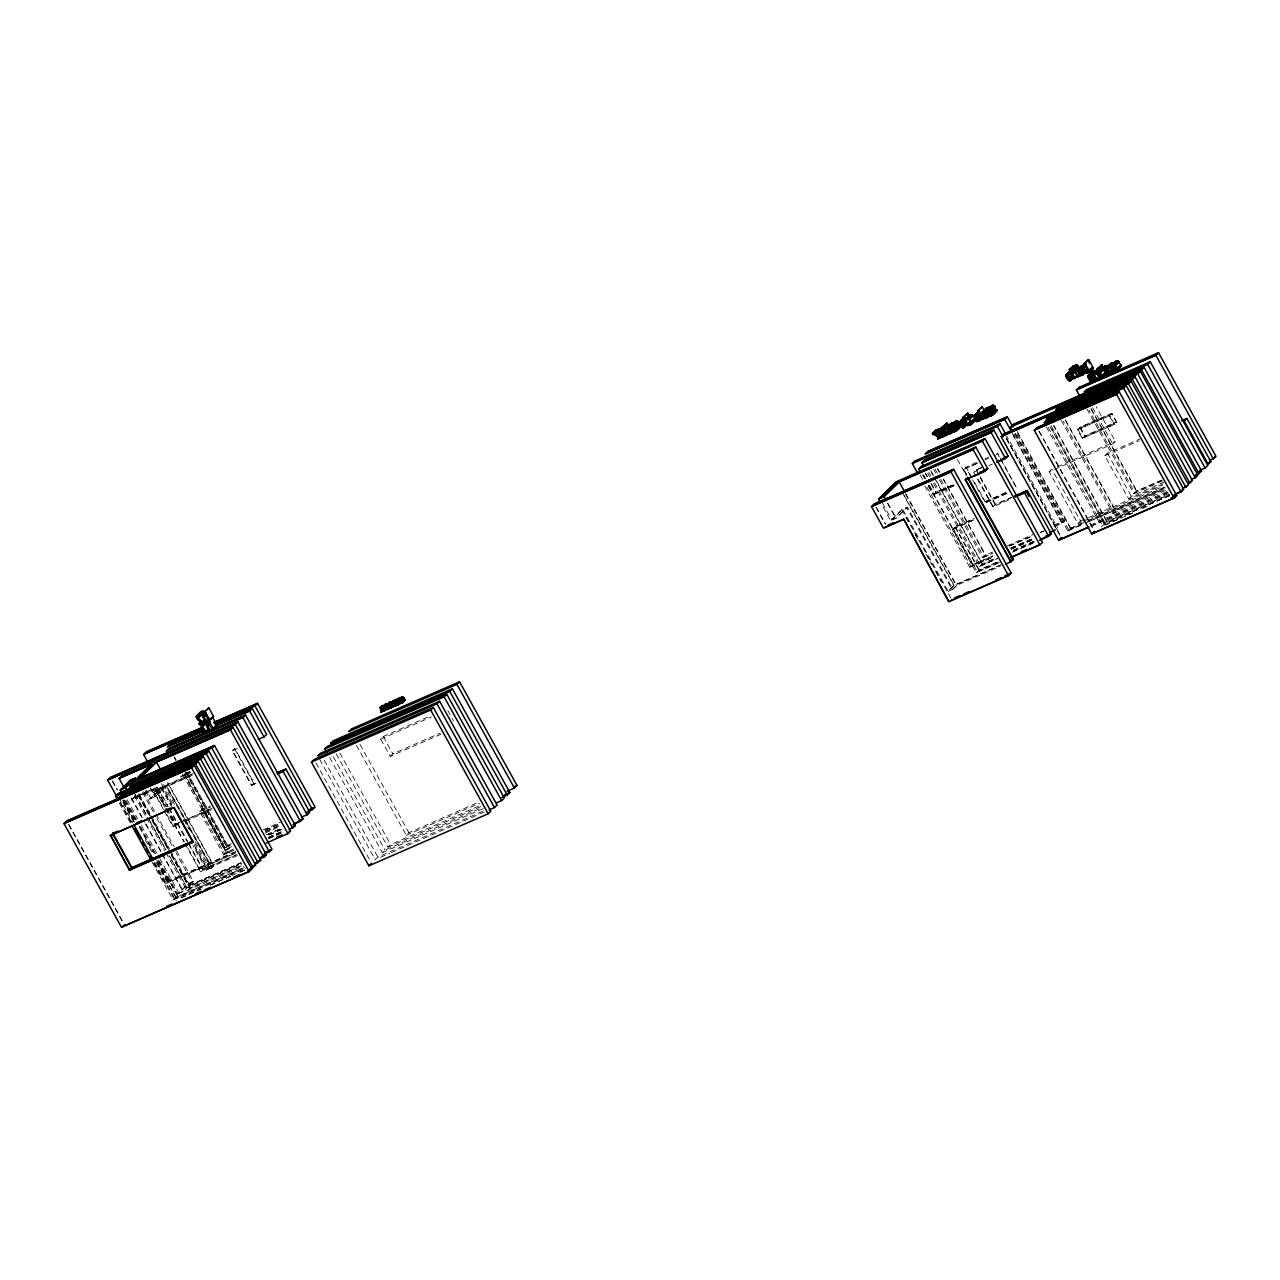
<?xml version="1.0" encoding="UTF-8"?>
<svg xmlns="http://www.w3.org/2000/svg" width="1280" height="1280" viewBox="0 0 1280 1280"><rect width="100%" height="100%" fill="white"/><g stroke="black" fill="none" stroke-linecap="round" stroke-linejoin="round"><path stroke-width="0.75" stroke-dasharray="5 3.75" d="M157.584 787.088L133.728 797.504L131.088 800.08L154.944 789.664L157.584 787.088L168.224 806.304M163.424 809.456L153.84 792.16L156.848 789.232L191.376 774.144M145.152 790.752L149.76 799.072L161.024 788.032L166.592 785.6L212.096 867.712L206.544 870.144L192.976 845.68M149.76 799.072L155.328 796.64L166.592 785.6M183.184 774.512L180.56 777.088L191.152 772.448M232.224 750.864L234.864 748.288L254.016 782.864L251.392 785.44L232.224 750.864L237.536 748.544M164.384 811.184L173.008 826.736L176.016 823.792L170.256 813.424M232.8 850.88L223.68 854.88L199.712 811.664L202.352 809.088L210.064 805.92M200.896 810.944L202.768 809.104L226.72 852.32L224.848 854.16L200.896 810.944L210.016 806.96M153.648 863.104L165.152 883.84L167.776 881.264L235.232 851.824M235.776 851.792L168.208 881.28L166.32 883.12L235.728 852.832M159.52 860.992L177.728 893.84L187.856 883.904L193.424 881.472L175.216 848.624M159.728 858.544L178.896 893.12L188.272 883.92L192.256 882.192L175.968 852.8M184.976 843.824L200.464 871.776L203.088 869.2L235.888 854.88M184.288 774.416L224.96 847.792L227.584 845.216L187.888 773.584M151.936 861.904L173.024 899.936L175.648 897.36L244.432 867.344M154.08 862.928L174.192 899.232L176.08 897.392L245.04 867.28M178.896 893.12L182.864 891.376L186.624 887.712L241.488 863.76M171.248 854.752L188.496 885.872L192.256 882.192M177.728 893.84L183.28 891.408L187.04 887.728L241.904 863.776M170.512 850.576L189.664 885.152L193.424 881.472M182.704 774.624L224.864 850.688L231.152 846.512M231.488 846.576L226.032 849.968L183.872 773.92M206.544 870.144L208.416 868.304L195.008 844.096M195.216 841.664L209.584 867.584L207.328 869.792L193.776 845.344M165.92 852.752L186.992 890.784L189.632 888.208L240.784 865.888M223.68 854.88L226.304 852.304L233.616 849.104M241.36 865.84L190.048 888.24L188.16 890.08L169.008 855.504M237.424 855.632L213.568 865.856L211.312 868.064L165.792 785.952M212.096 867.712L213.984 865.872L167.984 782.896M441.104 734.176L390.224 756.4L380.64 739.104L383.264 736.528L430.512 715.904M390.224 756.4L392.848 753.824L440.096 733.184M482.672 811.296L377.856 857.056L375.232 859.632L318.688 757.632M329.68 757.552L382.368 852.624L385.008 850.048L480.784 808.24M336.224 753.808L387.968 847.152L390.608 844.576L479.152 805.92M356.448 745.376L406.288 835.264L408.912 832.688L478.56 802.272M1000.736 564.928L953.76 585.44L947.376 591.696L952.944 589.264L907.424 507.152L901.856 509.584L890.592 520.624L881.376 504M882.544 503.28L891.76 519.904L902.656 509.232L948.16 591.344L954.176 585.472L1000.528 565.232M891.76 519.904L895.728 518.16L906.624 507.504L952.144 589.616L956.272 585.568L1000.16 566.4M891.984 520.016L896.16 518.192L907.424 507.152M905.984 516.944L909.472 524.304M928.336 486.224L933.136 494.864L935.76 492.288L955.2 483.808M929.504 485.504L934.304 494.16L936.176 492.32L954.416 484.352M966.256 474.752L963.392 469.552L966.016 466.976L970.8 475.632M981.632 467.504L976.336 469.824L973.712 472.4L992.864 506.976L1011.488 498.64M995.568 455.312L997.824 453.104L1016.608 488.048L1000.32 458.656M998.064 563.136L976.256 572.656L952.288 529.44L954.928 526.864L974.368 518.384M999.312 562.384L977.424 571.936L953.472 528.72L955.344 526.896L973.584 518.928M976.608 462.352L965.632 467.344L984.8 501.92L1008.144 491.536M992.864 506.976L995.504 504.4L1011.392 497.456M1077.52 429.76L1080.16 427.2L1111.968 413.312L1116.752 421.952L1114.128 424.528L1082.32 438.416L1077.52 429.76L1109.328 415.888L1111.968 413.312M1082.32 438.416L1084.944 435.84L1116.752 421.952M1049.152 471.744L1051.776 469.168L1080.528 521.04L1077.904 523.6L1049.152 471.744L1052.784 470.16M924.768 486.064L969.808 567.312L972.432 564.736L994.16 555.264M926.896 487.088L970.976 566.608L972.864 564.768L992.816 556.048M939.536 479.968L982.656 557.76L985.28 555.184L992.512 552.032M940.704 479.264L983.824 557.04L985.696 555.2L943.536 479.152M952.944 589.264L956.688 585.584L905.904 493.968M933.456 483.52L979.456 566.496L982.08 563.92L994.832 558.368M934.624 482.816L980.624 565.792L995.28 558.368M976.256 572.656L978.88 570.08L998.864 561.36M977.424 571.936L979.296 570.112L997.536 562.144M1054.608 469.36L1112.768 443.984L1115.392 441.408L1096.224 406.832M1163.056 483.952L1128.72 498.944L1104.768 455.728L1107.392 453.152L1139.92 438.96M1054.496 526.192L1063.616 521.184L1014.752 433.024M1054.88 530.176L1057.52 527.6L1006.736 435.984M1054.928 526.208L1062.16 523.056L1064.784 520.48L1016.88 434.048M1014.128 434.096L1067.776 530.912L1070.416 528.336L1081.344 523.552M1015.296 433.392L1068.944 530.192L1070.832 528.352L1085.424 521.968M1061.2 420.288L1112.944 513.648L1115.568 511.072L1164.944 489.504M1168.416 493.568L1106.24 520.704L1103.6 523.28L1169.44 494.544M1086.912 408.976L1133.856 493.68L1136.48 491.12L1161.792 480.064M1051.12 425.76L1104.768 522.56L1106.656 520.72L1053.952 425.648M1128.72 498.944L1131.344 496.368L1163.872 482.176M1162.272 480.064L1136.912 491.136L1135.024 492.976L1089.04 410M1169.264 495.632L1104.208 524.032L1101.584 526.608L1044.096 422.896M184.944 773.744L190.256 771.424M185.424 773.728L190.896 771.344M181.728 776.368L190.848 772.384M192.816 773.728L156.096 789.968L165.68 807.248M192.384 775.136L154.208 791.792L162.832 807.36M153.84 792.16L192 775.504M985.072 458.864L988.976 456.96M977.888 463.024L963.76 469.184L966.64 474.384M984.96 459.936L988.496 458.384M963.392 469.552L977.52 463.392M255.424 783.472L251.776 785.072L232.608 750.496M251.392 785.44L256.688 783.12M981.424 467.808L975.952 470.192L978.832 475.376M974.08 472.032L977.728 470.432M988.672 465.664L992.32 464.064M199.712 811.664L210.32 807.024M211.984 808.304L175.632 824.16L167.008 808.608M178.896 822.944L175.264 824.528L166.64 808.976M180.704 822.16L211.6 808.672M934.304 494.16L954.368 485.392M173.008 826.736L178.832 824M185.728 821.184L211.552 809.712M933.136 494.864L954.336 485.616M380.64 739.104L431.52 716.896M1057.232 466.8L1115.392 441.408M984.8 501.92L1007.776 491.904M986.464 502.224L1007.664 492.96M986.08 502.592L1007.28 493.328M1104.768 455.728L1139.104 440.736M1011.536 497.6L995.12 504.768L979.792 477.104M231.232 843.616L227.216 845.584L186.544 772.208M263.328 829.824L280.432 822.144M953.472 528.72L973.536 519.968M952.288 529.44L975.264 519.408M230.752 845.056L225.328 847.424L184.656 774.048M265.056 830.08L279.504 823.776M224.96 847.792L232.24 844.608M265.04 830.288L279.616 823.92M265.888 831.344L280.528 824.96M265.568 831.696L279.92 825.44M224.864 850.688L232.176 847.504M265.088 833.12L279.84 826.48M266.496 834.752L281.104 828.368M226.72 852.32L234.048 849.12M267.04 834.72L281.696 828.32M224.848 854.16L234 850.16M268.832 834.96L281.664 829.36M269.344 834.928L282.128 829.344M268.048 837.488L282.64 831.12M268.656 837.44L283.264 831.056M268.608 838.48L283.216 832.096M165.152 883.84L234.432 853.6M269.072 838.48L274.544 836.096M276.368 835.296L283.648 832.112M237.024 854.592L202.72 869.568L188.192 843.36M200.464 871.776L209.584 867.584M189.664 885.152L240.88 862.8M188.496 885.872L241.536 862.72M186.992 890.784L243.632 866.064M174.192 899.232L244.976 868.32M173.024 899.936L245.424 868.336M180.8 897.856L200.88 889.088M210.016 885.104L230.112 876.32M231.952 875.52L244.736 869.936M181.216 897.872L201.376 889.072M210.544 885.072L230.704 876.272M239.856 872.272L245.36 869.872M1007.44 545.712L1032.816 534.64M1053.952 525.216L1064.784 520.48M983.824 557.04L992.88 553.088M1009.184 545.968L1032.752 535.68M1040 532.528L1043.616 530.944M982.656 557.76L991.68 553.824M1009.76 545.92L1031.44 536.464M1040.48 532.512L1044.096 530.944M1133.856 493.68L1162.208 481.104M1010.448 548.144L1033.984 537.872M1010.976 548.128L1032.752 538.608M970.976 566.608L992.752 557.088M1010.912 549.168L1034.496 538.864M969.808 567.312L993.344 557.04M1011.44 549.136L1033.168 539.664M1013.024 550.416L1034.88 540.88M1080.528 521.04L1162.32 485.328M1013.552 550.384L1035.472 540.816M980.624 565.792L997.056 558.608M1013.504 551.44L1035.424 541.856M979.456 566.496L997.664 558.56M1012.224 552.192L1035.888 541.872M1077.904 523.6L1081.536 522.016M1083.36 521.232L1163.312 486.32M1088.624 520.368L1165.168 486.96M1087.264 521.184L1163.92 487.712M1068.944 530.192L1083.552 523.808M1085.376 523.024L1165.696 487.952M1067.776 530.912L1082.352 524.544M1089.648 521.36L1164.352 488.752M1112.944 513.648L1166.128 490.224M1090.384 525.04L1168.736 490.832M1090.816 526.08L1167.472 492.608M1091.408 526.016L1167.936 492.608M1104.768 522.56L1169.344 494.384M1169.872 495.584L1104.64 524.064L1050.976 427.248M1104.56 525.104L1120.88 517.984M1128.128 514.816L1133.568 512.448M1142.624 508.496L1148.064 506.128M1105.2 525.04L1132.304 513.2M406.288 835.264L479.6 803.248M387.968 847.152L481.936 806.128M382.368 852.624L483.568 808.448M380.656 857.264L389.68 853.312M391.488 852.528L485.456 811.504M1109.328 415.888L1114.128 424.528M1092.64 407.68L1112.768 443.984M1090.912 408.16L1136.912 491.136M1091.456 409.872L1136.48 491.12M1107.392 453.152L1131.344 496.368M1080.16 427.2L1084.944 435.84M1065.216 419.472L1116 511.088L1114.112 512.928L1063.328 421.312M1065.744 421.184L1115.568 511.072M1053.536 425.632L1106.24 520.704M1049.952 426.48L1104.208 524.032M1048.144 427.36L1102.752 525.904M1039.248 431.168L1093.872 529.696M1038.832 431.152L1093.44 529.68M1017.168 431.552L1070.832 528.352M1017.712 433.248L1070.416 528.336M1012.336 433.152L1062.16 523.056M1012.88 434.864L1061.744 523.024M1006.08 437.52L1060.704 536.048M1006.512 438.432L1056.352 528.32M1006.624 439.232L1060.272 536.032M997.44 453.472L999.36 456.928M976.336 469.824L979.2 475.008M980.16 476.736L995.504 504.4M977.92 478.944L993.248 506.608M974.64 482.544L985.184 501.552M957.36 459.376L966.576 476M937.792 468.768L939.712 472.24M937.376 468.752L939.28 472.208M943.12 479.12L985.28 555.184M934.944 468.88L939.744 477.536M933.776 469.6L935.696 473.056M930.752 470.608L935.552 479.248M936.512 480.976L982.496 563.952M931.296 472.304L933.216 475.76M934.176 477.488L982.08 563.92M928.88 472.432L930.8 475.904M927.712 473.152L929.632 476.608M925.632 473.296L927.552 476.752M931.392 483.664L936.176 492.32M955.344 526.896L979.296 570.112M925.216 473.28L927.136 476.736M930.976 483.648L935.76 492.288M954.928 526.864L978.88 570.08M923.76 475.136L925.68 478.592M923.024 474.864L924.944 478.336M928.784 485.248L972.864 564.768M922.608 474.848L924.528 478.304M928.352 485.216L972.432 564.736M920.192 474.976L923.072 480.176M905.488 493.952L956.272 585.568M904.352 495.568L954.176 585.472M902.016 492.096L953.76 585.44M901.856 509.584L951.488 599.056M915.28 534.784L919.152 541.776M925.936 554L931.744 564.48M935.616 571.472L941.44 581.952M887.856 503.232L896.16 518.192M887.44 503.2L895.728 518.16M876.384 507.36L885.6 523.984M875.968 507.344L885.184 523.968M447.84 710.496L453.584 720.864M383.264 736.528L392.848 753.824M360.048 744.528L408.912 832.688M339.808 752.96L390.608 844.576M333.264 756.704L385.008 850.048M324.192 760.256L377.856 857.056M315.952 762.992L370.576 861.52M234.48 748.656L253.648 783.232M185.744 772.08L227.904 848.144M185.328 772.064L227.488 848.112M174.288 756.624L176.208 760.08M174.016 757.248L175.936 760.704M202.352 809.088L226.304 852.304M167.568 782.88L213.568 865.856M183.712 819.504L189.456 829.872M163.584 784.608L175.088 805.36M161.456 783.6L172.96 804.352M171.872 804.784L162.192 787.312L150.928 798.352L146.32 790.032M194.144 844.976L207.712 869.424L211.68 867.696L166.176 785.584L154.896 796.608L150.304 788.304M161.824 787.68L171.504 805.152M161.024 788.032L171.68 807.248M169.2 808.048L187.6 841.248M188.56 842.992L203.088 869.2M167.856 806.672L157.2 787.456L134.144 797.52L132.272 799.36L155.328 789.296L165.008 806.768M168.816 808.416L187.216 841.616M156.848 789.232L166.432 806.512M156.464 789.6L166.048 806.88M165.984 808.512L184.384 841.712M188.256 848.704L200.832 871.408M154.944 789.664L164.64 807.136M165.6 808.88L184 842.08M166.672 814.272L173.376 826.368M150.72 788.32L155.328 796.64M143.6 791.584L155.104 812.32M156.048 814.048L174.256 846.896M142.432 792.304L155.84 816.496M156.8 818.224L172.128 845.888M138.88 793.536L150.384 814.272M151.344 816L169.552 848.848M139.408 795.76L151.872 818.24M152.832 819.968L168.16 847.616M171.984 854.544L188.272 883.92M138.304 794.896L149.536 814.752M150.496 816.48L169.92 851.936M170.88 853.664L190.048 888.24M138.672 795.968L151.136 818.448M152.08 820.176L170.288 853.024M137.888 794.864L148.416 813.888M152.256 820.8L167.584 848.448M171.424 855.376L189.632 888.208M135.296 794.384L147.76 816.848M148.72 818.576L165.968 849.696M169.792 856.608L187.04 887.728M134.88 794.352L149.248 820.288M150.208 822.016L168.048 853.776M134.288 795.712L145.792 816.464M146.752 818.192L164.96 851.024M131.536 798.048L142.08 817.072M145.92 823.984L161.248 851.648M162.208 853.376L183.28 891.408M131.12 798.032L144.544 822.24M145.504 823.968L182.864 891.376M127.152 799.776L137.696 818.784M141.52 825.696L158.768 856.816M125.984 800.48L136.512 819.504M140.352 826.416L155.68 854.08M124.768 800.144L138.176 824.336M139.136 826.064L154.464 853.728M158.304 860.64L179.392 898.672M124.352 800.128L135.84 820.864M139.68 827.776L153.088 851.984M157.888 860.624L178.96 898.656M112.624 781.024L117.424 789.664M123.168 800.048L134.672 820.784M145.2 839.792L152.864 853.632M156.704 860.544L168.208 881.28M112.208 781.008L116.992 789.648M122.752 800.016L134.24 820.768M157.248 862.256L167.776 881.264M123.376 802.304L134.864 823.056M156.912 862.816L176.08 897.392M122.896 801.984L134.448 823.04M156.432 862.48L176.544 898.784M118.848 797.504L132.784 822.624M154.832 862.384L176.336 901.232M120.528 802.416L132.032 823.168M120.112 802.592L131.616 823.344M119.36 803.136L130.864 823.888M68.96 824.496L122.624 921.312M68.544 824.48L122.208 921.28M1111.584 413.68L1079.776 427.568L1084.576 436.208L1116.384 422.32L1111.584 413.68M1109.712 415.52L1077.904 429.392L1082.688 438.048L1114.496 424.16L1109.712 415.52"/><path stroke-width="1.5" d="M396.176 701.856L397.312 700.672L399.968 702.368L397.824 704.16L396.176 701.856L399.552 698.352L402.288 701.344L400.608 703.376L402.592 702.784L402.736 700.848L401.168 698.992L399.008 699.36L399.008 700.48L401.248 699.872L401.12 702.544M385.872 706.112L386.432 704.368M946.672 428.576C951.2 425.856 944.784 438.208 952.4 432.128C952.512 430.176 946.608 434.72 949.344 430.672C952.688 428.272 946.976 424.896 945.456 428.336C947.248 432.24 951.008 419.568 953.872 424.4M996.144 410.176C995.92 415.12 986.16 416.048 991.36 411.824C992.384 408.912 987.776 407.856 986.592 410.384C987.504 411.04 999.024 401.504 993.488 409.68C993.264 413.696 997.152 407.696 997.28 410.496L993.728 412M942.688 435.52L941.872 433.984L939.184 434.352L940.128 436.064L942.688 435.52L940.016 438L937.28 432.288L944.48 426.512M943.104 434.48C936.544 440.096 948.128 435.712 942.144 432.992C935.792 433.952 940.24 431.904 940.72 430.192M977.376 420.88C980.4 422.528 981.984 417.872 978.912 416.944C972.56 417.888 977.008 415.84 977.504 414.144L974.048 416.224L976.784 421.952L980.368 417.776M982.992 413.216L985.92 411.776L985.328 410.72L982.512 411.728L982.032 413.76L984.624 418.528L987.84 417.296L988.448 415.616L987.296 413.792L982.992 413.216L989.088 407.04L989.664 408.096M1091.728 375.44L1090.288 374.528L1087.696 376.48L1090.432 382.192L1091.376 381.776C1093.664 382.704 1096.16 376.176 1090.608 377.248C1086.064 377.328 1096.496 370.704 1098.912 368.848M209.36 728.864L205.488 731.904L202.432 726.4L207.568 722.128L205.392 722.096L202.736 717.04L203.28 715.184L205.856 715.088L203.408 711.12L200.72 711.728L199.824 713.712M209.52 722L206.384 725.84L209.12 731.36L213.824 727.264M1077.488 375.84L1074.032 378.72L1071.296 373.2L1078 365.92C1074.88 363.424 1072.336 368 1069.216 369.632L1071.424 370.8L1076.896 364.8M1116.096 368.544L1116.192 366.752L1109.888 372.608L1107.776 370.784L1107.68 367.936L1109.488 367.84L1110.88 369.44L1111.376 371.728L1109.888 372.608M204.192 722.624L197.504 718L197.584 716.368L200.304 715.968L199.648 714.8C192.528 714.768 198.272 722.592 202.72 722.096L198.992 723.712L199.52 724.656L202.624 723.296M395.584 701.776C396.016 698.512 400.464 700.992 399.808 703.488C396.464 708.064 392.752 698.096 399.552 698.352M1065.632 376.16C1074.016 365.792 1072.928 391.168 1065.632 376.16C1066.992 373.728 1079.056 364.32 1069.36 373.952M1106.16 368.512L1108.256 372.992L1111.648 373.072L1112.432 370.432L1110.4 367.248L1108.096 366.672L1106.16 368.512L1111.84 362.992L1114.16 363.568M1109.872 365.44L1111.84 362.992M403.856 698.736C401.488 703.44 405.504 702.24 404.384 698.512C401.248 695.92 399.328 698.336 403.632 698.368M950.672 426.816C951.952 421.28 960.08 428.096 955.952 431.152C945.504 434.016 965.296 425.424 951.568 429.264C949.184 415.728 970 422.272 955.952 431.152M959.6 422.048C972.512 412.4 955.504 420.512 960.288 425.456L964.224 423.728L963.584 426.768L961.264 426.848L966.016 423.328L962.256 426.992M963.2 419.888L963.616 418M386.368 706.704C381.408 711.296 383.072 704.144 386.672 703.68L388.944 707.792C387.12 712.784 384.736 705.248 384.8 710.624L382.768 710.096L381.088 712.24L380.08 707.584L382.576 705.472L384.88 707.776M210.08 730.944L207.888 725.296L210.08 725.232L212.624 729.84L217.328 725.744L212.576 717.152L207.872 721.248L209.584 724.352L206.736 724.72M1106.56 371.232L1102.752 374.928C1109.472 379.904 1105.792 364.112 1100.352 370.608C1102.416 375.44 1105.728 362.032 1108.992 366.496M1117.328 369.088C1115.696 373.136 1111.408 370.896 1116.176 369.248C1116.432 364.112 1111.472 367.104 1110.8 366.048L1114.592 364.848L1117.328 369.088L1121.072 365.408L1118.352 361.168L1114.56 362.368M1119.536 367.616L1121.072 365.408M384.496 708.544L384.144 710.912L386.048 708.944M1082.544 367.712C1082.112 375.264 1091.408 373.712 1093.44 368.192L1088.688 359.616L1083.984 363.696C1089.664 367.168 1076.336 369.248 1085.984 364.256M970.992 424.624L975.072 420.608L975.024 417.808L971.28 421.488C973.984 426.016 963.744 426.576 971.456 421.68M941.184 429.552L941.36 427.824L943.632 426.672M974.064 416.672L978.432 411.472L974.16 415.824M989.088 407.04L985.968 408.352L986.048 410.624M1080.528 368.384C1079.12 370.64 1076.496 371.648 1082.496 371.44C1086.08 373.92 1080.944 375.712 1080.768 375.76L1079.824 376.176L1077.2 370.064L1084.288 364.704L1081.472 365.712L1080.992 367.728M1087.696 376.928L1092.08 371.712L1094.896 370.704L1095.472 371.76L1094.352 371.872M1098.48 369.664L1096.352 372.8L1094.16 372.688L1093.152 374.288L1095.888 379.808L1099.344 376.944M397.488 699.552L399.168 698.304M396.96 700.64C386.4 707.52 394.176 699.264 395.488 704.32C393.28 707.904 394.224 703.696 397.328 703.36M959.664 425.728L955.248 430.352M1101.056 371.744C1103.456 366.304 1108.864 376.736 1102.816 374.912M987.248 411.472C992.688 405.904 985.616 420.768 993.52 414.176L992.88 413.008L991.968 414.304M991.232 407.344L990.96 406.032L993.68 405.344M993.92 407.68L993.952 406.736M1105.2 367.328L1104.816 368.064L1104.112 366.928L1107.328 365.536M392.208 703.44C393.168 697.664 399.152 708.496 393.456 705.696M1093.44 368.192L1090.096 369.584M950.416 424.896L949.888 425.744L949.216 424.656L952.112 423.2M965.504 419.52L969.264 415.84L967.776 413.168L964.032 416.848L965.504 419.52L970.944 414.656L974.656 417.072M969.264 415.84L970.432 414.816M1088.112 371.184C1081.856 375.888 1083.376 360 1088.112 371.184L1091.872 367.504M969.744 416.704L970.8 415.824L965.984 420.384C968.64 429.712 973.744 419.584 967.056 419.504M117.248 797.408L107.664 780.128L110.288 777.552L237.904 721.84L295.408 825.552L289.12 829.728M64 823.6L66.624 821.024L194.24 765.312L251.744 869.04L249.104 871.6L121.488 927.312L64 823.6L191.616 767.888L194.24 765.312M124.64 788.448L119.12 778.464L121.744 775.888L233.056 727.296L290.56 831.024L287.92 833.6L266.288 843.04M148.224 762.8L143.616 754.48L146.24 751.904L202.816 727.216M122.16 775.92L120.288 777.76L152.096 763.872L138.944 776.736L142.928 775.008L156.064 762.128L230.016 729.856L231.888 728.016M122.144 793.568L120.224 790.112L130.368 780.176L135.936 777.76L132.176 781.424L214.48 745.504L271.968 849.232L269.344 851.792L263.856 854.192M121.392 789.392L130.784 780.208L134.768 778.464L131.008 782.144L213.296 746.224L211.424 748.064M196.128 716.48L201.2 711.472M197.984 714.96L201.728 711.28M117.456 799.68L115.536 796.224L118.16 793.648L203.232 756.512L260.736 860.224L254.48 864.384M197.296 716.8L201.056 713.12M198.624 715.904L203.408 711.12M125.376 787.664L129.136 783.984L211.84 748.08L214.48 745.504M197.264 717.344L201.024 713.664L203.136 715.984M120.224 790.112L125.792 787.68L129.552 784L131.472 787.456M199.264 715.856L204.064 712.288L200.24 715.984M170.416 744.416L168.544 746.256L204.4 730.592M197.504 718L201.264 714.32M199.808 715.904L203.552 712.224M197.952 718.608L201.696 714.928M205.088 711.552L208.848 707.888L213.6 716.464L209.84 720.144L205.088 711.552L204.128 711.968L208.848 707.888M121.888 794.96L120.016 796.8L195.152 764L197.024 762.16M132.56 784.512L130.672 786.352L205.808 753.552L207.696 751.712M167.344 750.432L169.232 748.608L244.368 715.792L242.496 717.632M202.8 715.776L205.792 712.736M202.688 716.144L205.184 713.696M202.656 716.576L205.168 714.128M233.056 727.296L230.432 729.872L156.496 762.16L143.344 775.024L137.776 777.456L150.928 764.592L119.12 778.464M209.824 729.696L203.632 733.76L203.168 732.912L204.512 732.336L200.4 724.928L204.16 721.248L206.432 721.6L204 717.36L206.496 714.912M198.992 723.712L201.504 721.264M203.552 721.472L206.048 719.008M200.4 724.928L204.944 720.912M201.2 724.576L205.392 721.408M201.632 725.088L205.616 721.552M201.872 725.232L205.872 721.632M202.112 725.312L208.848 719.232M202.688 725.28L207.152 721.376M202.432 726.4L207.568 722.128M212.576 717.152L207.872 721.248M206.416 725.424L209.888 721.792M207.568 725.712L210.08 723.264M207.552 725.984L210.048 723.52M207.728 726.624L210.24 724.176M203.632 733.76L207.984 729.456M209.12 731.36L211.632 728.912M212.624 729.84L217.328 725.744M110.56 835.28L129.712 869.856L193.328 842.08L129.344 870.224L110.56 835.28L174.16 807.504L192.368 840.352M107.664 780.128L235.28 724.416L237.904 721.84M251.12 709.184L249.248 711.024L216.96 725.12M198.208 761.44L121.472 794.928L118.848 797.504L195.568 764.016L198.208 761.44L255.696 865.152L249.408 869.328M115.536 796.224L200.608 759.088L203.232 756.512M208.864 750.992L132.128 784.496L129.504 787.072L206.24 753.568L208.864 750.992L266.352 854.72L263.728 857.296L259.648 858.864M203.52 733.424L168.816 748.576L166.176 751.152L242.912 717.664L245.536 715.088L303.024 818.8L300.4 821.376L293.088 824.56M214.912 726.208L249.664 711.04L252.288 708.464L266.656 734.4L264.032 736.976L258.144 739.344M214.784 723.408L254.928 705.888L257.552 703.312L315.056 807.024L312.416 809.6L306.96 811.984M110.176 835.648L174.16 807.504M129.344 870.224L131.968 867.648L191.952 841.456M124.544 924.768L122.656 926.608L248.688 871.584L250.56 869.744M277.904 773.856L283.2 771.552L285.824 768.976L309.776 812.192L307.152 814.768L301.36 817.088M311.408 762.096L314.032 759.536L433.312 707.456L490.8 811.184L488.176 813.76L368.896 865.824L311.408 762.096L430.672 710.032L433.312 707.456M326.8 752.368L324.88 748.912L327.504 746.336L446.784 694.272L504.272 797.984L501.648 800.56L496.224 802.928M380.08 707.584L382.576 705.472M380.72 708L382.368 709.68L381.2 710.192L380.72 708L382.592 706.16M382.976 706.592L385.168 704.384M382.864 707.088L384.768 704.992M382.912 707.36L386.672 703.68M383.04 707.68L389.584 702.416L385.344 705.28L387.472 704.96L388.096 706.08L386.64 707.328L388.368 706.576L389.216 708.096L387.632 709.392L391.872 706.528L387.632 709.392M383.6 707.488C385.824 704.448 382.8 711.6 385.392 705.472M381.2 710.192L383.088 708.352M385.616 705.776L389.36 703.12M383.856 707.84L385.728 706M384 707.952L386.048 706.208M388.48 703.92C391.024 696.928 395.312 711.712 391.888 705.04L390.144 705.792C393.52 711.568 385.2 702.592 390.864 701.856M384.368 708.096L386.24 706.256M381.088 712.24L383.488 710.176L381.616 712.016M386.368 706.848L388.24 705.008M388.976 703.696L389.872 705.312L391.616 704.544L390.72 702.944L393.104 700.88L394.88 705.216M386.64 707.328L388.512 705.488M391.84 702.784L395.856 699.984M383.744 711.088L386.672 708.784L384.8 710.624M392.816 701.936L395.072 699.968M389.872 705.312L391.744 703.472M392.48 702.896L395.472 699.936M387.36 708.912L389.504 707.552M394.352 701.952L398.048 698.656M394.736 702.176L398.4 698.464M396.176 701.568L398.928 698.848L401.056 700.848M396.24 702.192L401.488 697.12M390.752 708.032L393.136 705.968L391.264 707.808M396.368 702.544L401.888 696.992M399.28 699.936L402.272 696.96M393.728 705.76L395.616 703.92M396.56 702.944L398.928 698.848M398.752 700.848L402.656 697.008M394.08 705.824L395.952 703.984M400.672 699.376L402.56 697.536M393.504 706.832L396.368 704M396.784 703.312L400.96 699.392M401.168 698.992L403.04 697.152M394.112 706.368L400.736 700.096M401.536 699.216L403.408 697.376M394.448 706.352L397.984 703.28L395.184 706.192M397.28 703.872L399.168 702.032M399.376 701.712L401.248 699.872M397.824 704.16L400.928 700.496M401.888 699.504L403.76 697.664M395.52 706L401.488 700.368M402.208 699.888L404.08 698.048M397.76 704.688L401.648 700.832M398.144 704.736L402.176 700.864M402.496 700.352L404.384 698.512M398.512 704.704L402.416 700.96M399.504 704.144L404.624 699.008M400.608 703.376L404.768 699.488M400.912 703.392L404.128 700.384M401.248 703.392L404.816 699.92M401.984 703.216L404.784 700.304M292.352 828.112L294.224 826.272M252.64 867.712L254.528 865.872M257.68 862.784L259.568 860.944L255.936 862.528M263.312 857.264L265.184 855.44L259.68 857.84M287.504 833.568L289.392 831.728M301.856 819.52L294.48 823.76M306.736 814.736L308.608 812.912M439.632 701.264L320.368 753.328L317.728 755.904L437.008 703.84L439.632 701.264L497.12 804.992L494.496 807.568L489.072 809.936M324.88 748.912L444.144 696.848L446.784 694.272M452.384 688.784L333.104 740.848L330.48 743.424L449.744 691.36L452.384 688.784L509.872 792.512L507.248 795.088L501.824 797.44M459.552 681.76L351.424 728.96L348.784 731.536L456.928 684.336L459.552 681.76L517.04 785.472L514.416 788.048L507.088 791.248M368.896 865.824L371.536 863.248M932.272 433.76L936.176 429.984L938.576 430.08L934.816 433.744C928.24 433.68 939.264 434.8 937.728 438.992L938.672 438.576L935.264 432.416L934.816 433.744M932.432 433.664L936.4 429.888M933.04 433.456L936.8 429.776M933.504 433.44L939.024 428.736L932.88 434.848M937.6 431.504L941.664 427.52M937.392 431.872L941.136 428.192M946.912 423.088L943.152 426.768L944.608 429.408C949.584 436.464 944.752 438.208 943.664 429.824L941.904 430.592L941.424 429.728L943.184 428.96L942.192 427.184L946.912 423.088L949.008 425.44L940.88 432.912M937.28 432.288L941.04 428.608M938.384 432.688L943.936 427.28M938.448 432.992L942.208 429.312L938.72 433.52M938.608 433.328L942.368 429.648M944.144 428.544L948.544 424.576M939.184 434.352L941.68 431.904M945.456 428.336L949.216 424.656M941.504 432.88L951.2 423.28M947.904 426.88L951.648 423.2M942.144 432.992L945.904 429.312M946.08 429.44L948.864 426.528M942.688 433.264L945.184 430.8M948.8 426.976L952.544 423.296M940.128 436.064L942.624 433.616M949.2 427.152L952.96 423.472M917.104 472.24L912.32 463.6L914.944 461.024L1000.016 423.888L1005.776 434.256M950.88 425.856L955.744 421.232M913.488 462.88L915.36 461.04M937.728 438.992L940.224 436.544M943.152 433.68L945.648 431.216M949.552 427.392L956.32 421.04M943.536 434.24L946.048 431.792M953.168 424.672L956.928 420.992M950.736 427.376L955.936 422.24M943.728 434.656L946.24 432.208M947.232 431.296L949.744 428.848M953.776 424.752L957.52 421.072M880.448 502.336L878.608 499.008L896.256 481.728L975.776 447.008L987.744 468.624L985.12 471.2L965.248 479.872L1010.752 561.984L1013.392 559.408L967.872 477.296M943.84 435.088L946.336 432.64M950.368 428.672L954.112 424.992M943.872 435.504L946.848 432.432M954.368 424.96L958.128 421.296M903.344 519.52L883.472 528.208L871.488 506.592L874.128 504.016L953.632 469.312L1011.12 573.024L1008.496 575.6L948.864 601.632L903.728 519.152L948.864 601.632M896.688 481.744L879.776 498.288L883.76 496.56L898.784 481.856L972.72 449.568L974.608 447.728M942.208 437.168L946.32 433.424M942.912 436.944L947.248 432.832M948.448 431.6L954.56 425.6M954.96 425.312L958.72 421.632M968.432 424.816L967.84 425.856L963.072 417.264L967.776 413.168M948.432 431.888C951.44 429.472 962 423.312 949.76 432.768M944.816 435.84L947.312 433.392M947.776 432.88L954.08 426.8M945.424 435.728L949.456 431.728M955.504 425.776L959.248 422.096M945.968 435.552L952.64 428.96M946.32 435.36L953.056 429.104M959.44 422.496L965.056 417.232M878.608 499.008L884.176 496.576L899.2 481.872L973.152 449.584L975.776 447.008M955.984 426.352L963.136 419.328M959.456 423.568L964.656 418.432M950.288 432.608L956.72 427.072L952.96 430.752M961.232 421.936L963.776 422.944L960.784 424.256L960.416 422.88L964.992 418.256M949.76 433.744L953.52 430.08M950.256 433.664L952.752 431.216M950.8 433.472L953.312 431.024M953.536 430.8L957.296 427.136M959.856 421.664L963.104 421.152L965.6 418.704M951.328 433.2L953.84 430.736M956.784 427.792L960.544 424.112M954.192 430.768L956.704 428.32M960.784 424.256L963.28 421.792M963.104 421.152L966.192 419.056M923.872 466.24L921.968 462.784L924.592 460.208L993.76 430.016L1008.144 455.936L1005.504 458.512L996.672 462.368M954.848 430.576L960.752 424.8M966.688 418.496L970.944 414.656M960.288 425.456L962.8 422.992M967.184 418.336L971.488 414.64M954.176 431.776L960.816 425.456M954.752 431.696L960.752 426.064M967.424 419.392L972.048 414.736M955.344 431.488L960.528 426.608M967.728 418.32L968.832 418.624L972.592 414.944M968.832 418.624L973.152 415.296M985.76 416.672L982.304 419.536L977.552 410.944L982.256 406.848L985.12 412M920.672 472.4L918.752 468.944L921.392 466.368L984.992 438.592L1042.496 542.32L1039.856 544.896L1010.784 557.584M961.696 426.944L965.44 423.264M977.552 410.944L982.256 406.848M919.936 468.224L921.808 466.384M969.392 418.96L973.696 415.744M962.912 426.96L965.424 424.512M974.048 416.224L977.808 412.56M963.584 426.768L966.784 423.824M961.216 426.88L962.896 427.968L966.656 424.304M975.168 416.384L977.76 413.728M962.896 427.968L967.232 424.208M975.152 416.64L980 411.696M963.472 427.888L970.464 421.488M975.216 416.928L977.728 414.48M968.464 424.064L970.96 421.616M975.376 417.28L979.136 413.6M975.488 417.472L979.248 413.792M971.52 422.192L975.28 418.512M969.008 424.976L971.52 422.528M982.208 412.032L986.272 408.048M971.648 422.816L975.392 419.136M975.952 418.304C979.04 415.728 980.976 421.504 976.896 420.016L975.952 418.304L980.144 414.416M981.888 412.816L985.744 408.72M969.52 425.056L974.752 420.944M970.032 425.04L975.408 419.712M978.272 416.832L980.784 414.384M981.888 413.264L985.648 409.584M970.576 424.864L975.296 420.192M983.088 412.752L987.712 408.432M978.912 416.944L981.424 414.496M983.056 413.52L986.816 409.84M986.592 410.384L990.336 406.704M976.896 420.016L979.408 417.568M983.216 413.856L987.088 410.384M983.328 414.048L992.32 405.328M989.024 408.928L992.784 405.248M987.488 411.024L993.232 405.248M977.84 420.992L983.008 416.16M985.472 413.44L989.872 409.744L986.112 413.408M978.352 421.104L980.864 418.656M990.336 409.2L994.08 405.52M978.976 421.104L981.472 418.656M986.752 413.52L990.496 409.84M990.688 409.44L994.448 405.76M980.464 420.16L983.104 417.36M990.992 409.744L994.752 406.064M987.296 413.792L989.792 411.328M984.736 416.592C988.816 418.08 986.88 412.304 983.776 414.88L984.736 416.592L987.232 414.144M991.248 410.128L995.008 406.448M987.76 414.208L990.256 411.744M991.488 410.72L995.248 407.04M991.536 411.296L995.28 407.616M984.624 418.528L988.384 414.848M989.568 413.648L995.104 408.16M989.568 413.936L993.328 410.256M986.192 417.68L988.704 415.232M988.896 414.928L993.456 410.608M986.8 417.696L989.312 415.232M990.016 414.672L993.776 410.992M987.504 417.472L994.176 411.152M990.896 414.816L994.64 411.136M991.408 414.656L996.64 409.344M990.896 415.792L994.64 412.112M991.376 415.712L995.136 412.032M991.936 415.52L995.68 411.84M992.464 415.232L997.28 410.496M981.952 441.152L983.824 439.312M996.976 426.432L998.848 424.592M871.488 506.592L951.008 471.888L953.632 469.312M918.752 468.944L982.368 441.168L984.992 438.592M921.968 462.784L991.136 432.576L993.76 430.016M912.32 463.6L997.392 426.448L1000.016 423.888M1007.296 416.752L927.792 451.472L925.152 454.048L1004.672 419.328L1007.296 416.752L1013.04 427.136M1012.208 430.64L1010.288 427.184L1012.912 424.608L1144.112 367.344L1201.6 471.056L1195.328 475.216M1087.76 527.6L1058.608 540.336L1001.12 436.608L1003.744 434.048L1134.944 376.768L1192.432 480.48L1189.808 483.056L1132.304 379.344L1134.944 376.768M1011.456 426.464L1013.328 424.64L1142.944 368.048L1141.056 369.888M1069.216 369.632L1073.68 365.632M1072.56 369.2L1074.24 369.6C1071.664 365.008 1067.216 376.272 1073.92 365.984M1069.76 370.32L1073.504 366.656L1072.976 365.952M1070.416 369.904L1075.808 364.752M1065.84 375.008L1071.936 369.984M1070.656 370.032L1076.336 364.656M1065.68 375.552L1070.8 370.224M1067.616 373.712L1071.36 370.032M1072.304 369.456L1076.064 365.776M1067.536 374.784C1078.512 384.24 1058 377.264 1071.296 371.12M1071.424 370.8L1075.184 367.12M1068.768 373.744L1072.528 370.064M1073.712 368.896L1077.472 365.232M1066.72 376.272L1069.232 373.824M1073.536 369.904L1078 365.92M1066.816 376.736L1069.328 374.288M1069.92 374.288L1076.528 367.776L1078.256 368.032L1074.496 371.696L1071.632 372.08M1071.296 373.2L1077.056 367.76M1071.376 373.664L1073.872 371.2M1074.112 371.024L1078.816 366.928L1074.496 371.696M1073.872 371.52L1077.616 367.84M1067.968 378.816L1070.48 376.368M1074.976 378.304L1072.64 373.984L1075.136 371.52M965.248 479.872L967.504 477.664L1013.008 559.776M1077.2 370.064L1081.472 365.712M1068.32 379.168L1070.832 376.72M1077.088 370.464L1080.848 366.784M1077.104 370.912L1080.848 367.232M1083.984 363.696L1088.688 359.616M1068.688 379.424L1071.184 376.96M1069.056 379.584L1071.552 377.12M1069.408 379.648L1071.92 377.2M1068.912 380.56L1072.672 376.88M1078.256 371.168L1082.016 367.488M1070.144 379.504L1073.232 376.624M1078.416 371.52L1082.176 367.84M1082.752 367.296L1085.568 364.512M1069.488 380.64L1073.248 376.96M1078.528 371.712L1082.288 368.032M1070.064 380.592L1073.824 376.912M1081.056 369.456L1086.528 364.096M1070.64 380.4L1074.928 376.432M1078.992 372.544C1082.08 369.968 1084.016 375.728 1079.936 374.256L1078.992 372.544L1081.488 370.08M1080.688 371.104L1083.184 368.64M1081.312 371.072L1086.08 366.16M1074.032 378.72L1076.528 376.256M1079.936 374.256L1082.432 371.792M1072.64 373.984L1072.784 372.64L1074.976 372.576L1077.536 377.184L1083.408 372.016M1084.544 370.976L1087.04 368.528M1081.392 374.464L1083.888 372.016M1084.88 371.424L1087.392 368.976M1084.624 372.544L1087.744 369.328M1082.016 375.344L1088.112 369.568M1082.72 375.136L1087.392 370.384M1085.2 372.912L1088.464 369.712M1086.336 372.224L1088.832 369.776M1086.688 372.192L1089.2 369.744M1086.88 373.248L1090.624 369.568M1087.392 373.088L1092.336 368.32M1088.8 372.272L1092.56 368.592M1088.016 375.696L1092.08 371.712M1087.792 376.064L1091.552 372.384M1087.696 376.48L1091.44 372.8M1087.84 377.424L1094.896 370.704M1034.288 430.272L1036.912 427.696L1119.216 391.76L1176.704 495.488L1174.064 498.064L1091.776 533.984L1034.288 430.272L1116.576 394.336L1119.216 391.76M1088.8 376.88L1091.296 374.432M1097.104 369.008L1101.936 364.848L1102.528 365.92L1098.784 369.6L1097.696 370.08L1097.104 369.008L1101.936 364.848M1088.864 377.184L1091.376 374.72M1080.192 396.88L1076.368 389.968L1078.992 387.392L1158.512 352.688L1216 456.4L1209.76 460.56M1089.024 377.52L1092.784 373.84M1093.296 373.488L1097.536 369.232M1079.408 387.408L1077.536 389.248L1155.456 355.232L1157.344 353.392M1089.136 377.712L1098.4 368.88M1095.168 372.528L1102.528 365.92M1089.584 378.544C1092.688 375.968 1094.624 381.744 1090.544 380.256L1089.584 378.544L1092.096 376.096M1045.264 422.176L1047.136 420.336L1125.056 386.32L1123.184 388.16M1091.28 377.104L1093.792 374.656M1095.968 372.112L1100.688 368.016L1099.728 368.432M1103.04 366.992L1099.28 370.672L1102.704 376.832L1101.744 377.248L1098.336 371.088L1103.04 366.992L1105.6 371.616M1096.848 379.392L1094.496 375.072L1097.008 372.624M1090.544 380.256L1093.04 377.808M1100.352 370.608L1105.088 365.968M1101.776 369.408L1105.52 365.728M1102.352 369.216L1106.112 365.536M1091.52 380.48L1094.016 378.032M1102.96 369.152L1106.72 365.472M1101.456 371.008L1105.568 366.928M1104.144 369.408L1107.904 365.728M1106.608 367.52L1110.752 363.472M1104.688 369.728L1111.28 363.184M1093.648 380.96L1096.608 377.952M1108.672 366.624L1112.416 362.944M1107.2 368.832L1113.008 363.024M1107.2 369.248L1115.536 361.408M1107.296 369.696L1109.808 367.248M1112.208 364.848L1115.968 361.168M1112.8 364.656L1116.56 360.976M1094.496 375.072L1094.656 373.744L1096.848 373.68L1099.392 378.272L1101.904 375.824M1113.408 364.592L1117.168 360.912M1099.392 378.272L1102.848 375.408M1103.328 375.056L1107.088 371.376M1110.928 367.712L1113.424 365.264M1114.016 364.656L1117.776 360.976M1103.856 375.12L1106.352 372.672M1114.592 364.848L1118.352 361.168M1104.368 375.088L1106.88 372.64M1111.408 368.304L1113.92 365.84M1115.136 365.168L1118.896 361.488M1108.448 371.776L1112.208 368.096M1108.8 372.128L1111.312 369.68M1106.816 374.224L1109.312 371.776M1115.68 365.616L1119.424 361.936M1106.304 375.184L1111.664 369.936M1109.536 372.544L1112.032 370.096M1112.208 369.744L1115.968 366.064M1110.256 372.592L1113.136 370.016M1109.968 373.6L1117.008 366.672M1110.544 373.552L1116.256 368M1111.12 373.36L1114.56 370.24M1114.304 370.56L1116.8 368.112M1114.816 370.528L1117.328 368.08M1117.248 368.432L1121.008 364.752M1115.264 371.472L1121.008 365.984M1115.792 371.296L1120.816 366.512M1076.368 389.968L1155.872 355.264L1158.512 352.688M1010.288 427.184L1141.488 369.904L1144.112 367.344M1140.384 371.424L1058.08 407.344L1055.456 409.92L1137.744 374L1140.384 371.424L1197.872 475.136L1195.248 477.712L1191.232 479.264M1150.256 361.776L1086.64 389.552L1084.016 392.112L1147.632 364.352L1150.256 361.776L1207.744 465.488L1205.12 468.064L1199.664 470.448M1126.24 385.616L1046.72 420.32L1044.096 422.896L1123.6 388.176L1126.24 385.616L1183.728 489.328L1181.104 491.904L1173.872 495.056M1131.04 381.056L1048.736 416.992L1046.112 419.552L1128.4 383.632L1131.04 381.056L1188.528 484.784L1182.24 488.944M1024.256 493.072L1026.128 491.232L1029.008 496.416M1015.136 497.04L1024.672 493.088L1027.296 490.512L1051.264 533.728L1048.624 536.304L1039.52 540.272M1009.952 573.744L1008.08 575.584L951.024 600.496M1050.08 534.448L1040.896 539.472M1058.608 540.336L1061.232 537.76M1061.664 537.776L1059.776 539.616L1088.992 526.864M1186.912 418.448L1184.288 421.024L1208.24 464.24L1210.864 461.664L1186.912 418.448L1181.488 420.816M1091.776 533.984L1094.4 531.408M1094.832 531.424L1092.944 533.264L1173.648 498.032L1175.536 496.192M1212.944 458.96L1214.832 457.12M1198.56 473.616L1200.432 471.776L1196.784 473.36M1189.376 483.04L1191.264 481.2L1187.616 482.8M1194.816 477.696L1196.704 475.856M1182.56 490.048L1175.248 494.256M1185.472 487.328L1187.36 485.488M1070.272 370.512L1069.472 373.12M960.192 427.072L957.936 428.112M394.352 700.272L394.08 701.616L396.304 700.784M964.064 427.68L965.792 425.328L963.68 421.504M212.64 716.88L213.6 716.464M213.76 722.432L257.552 703.312M203.36 727.184L146.656 751.936L144.784 753.76L203.312 728.224M214.32 722.384L256.384 704.032L254.512 705.872L214.272 723.424M143.616 754.48L202.016 728.992M204.736 729.232L170 744.4L167.36 746.976L203.936 731.008M215.248 724.848L252.288 708.464M214.48 728.64L245.536 715.088M963.072 417.264L964.032 416.848M942.192 427.184L943.152 426.768M940.016 438L940.608 436.928M1098.336 371.088L1099.28 370.672M393.104 700.88L393.488 702.704M1001.12 436.608L1132.304 379.344M395.328 703.856L396.672 704.48M117.888 831.056L112.432 833.44L131.6 868.016L193.392 841.04M136.064 823.12L141.504 820.736M165.136 810.432L170.592 808.048M276.992 772.832L285.824 768.976M277.36 772.88L284.656 769.696L277.312 773.92M1004.608 457.488L1008.144 455.936M1003.312 458.24L1006.96 456.656L997.792 461.68M984.144 470.192L987.744 468.624M979.648 472.368L986.576 469.344L984.704 471.168L965.616 479.504L1011.136 561.616L1005.36 564.352M888.256 524.896L893.456 522.624M884.64 527.488L903.728 519.152M1014.928 495.904L1027.296 490.512M1015.184 496L1026.128 491.232M308.464 810.112L313.888 807.744L308.384 811.168M299.376 820.4L303.024 818.8M291.76 827.152L295.408 825.552M276.752 837.248L282.16 834.88M265.312 852.336L270.8 849.936L265.264 853.376M262.704 856.32L266.352 854.72M257.104 861.808L260.736 860.224M252.048 866.752L255.696 865.152M166.544 906.432L172.032 904.032M195.776 893.664L201.248 891.28M204.912 889.68L210.384 887.296M234.128 876.928L239.616 874.528M248.096 870.624L251.744 869.04M1207.248 463.232L1210.864 461.664M1049.456 532.544L1054.88 530.176M1045.792 536.112L1051.264 533.728M1197.952 472.64L1201.6 471.056M1021.248 551.792L1026.72 549.408M1012.08 556.816L1039.44 544.864M1009.776 560.992L1013.392 559.408M1171.216 497.888L1176.704 495.488M513.376 787.072L517.04 785.472M954.688 597.872L960.032 595.536M963.6 593.984L968.944 591.648M995.696 579.968L1001.04 577.632M1004.608 576.08L1011.12 573.024M504.448 794.88L509.872 792.512M942.48 429.856L943.952 429.376M1111.776 364.08L1113.248 364.16M1106.032 366.624L1107.568 366.704M992.352 406.368L993.664 406.4M951.232 424.32L952.528 424.352M201.792 712.384L203.024 712.176M398.88 702.496L397.68 700.832M380.704 707.312L384.256 710.864M384.64 708.256L385.616 709.248M969.936 419.424L971.28 421.488M398.384 701.264L399.04 702.336M1155.872 355.264L1213.376 458.976M1147.632 364.352L1205.12 468.064M1141.488 369.904L1198.976 473.632M1137.744 374L1195.248 477.712M1128.4 383.632L1185.904 487.36M1123.6 388.176L1181.104 491.904M1100.848 365.328L1101.456 366.4M1116.576 394.336L1174.064 498.064M1098.176 368.528L1098.784 369.6M1096.928 371.696L1100.352 377.856M1087.728 360.032L1089.44 363.088M1084.928 363.28L1089.696 371.872M1075.072 370.608L1078.48 376.768M1004.672 419.328L1011.376 431.424M997.392 426.448L1003.136 436.832M991.136 432.576L1005.504 458.512M1024.672 493.088L1048.624 536.304M978.496 410.528L983.264 419.12M982.368 441.168L1039.856 544.896M966.832 413.584L968.736 417.024M973.152 449.584L985.12 471.2M945.952 423.504L946.944 425.28M938.064 429.152L938.576 430.08M936.032 430.08L936.624 431.168M951.008 471.888L1008.496 575.6M899.2 481.872L903.984 490.512M884.176 496.576L886.016 499.904M456.928 684.336L514.416 788.048M449.744 691.36L507.248 795.088M444.144 696.848L501.648 800.56M437.008 703.84L494.496 807.568M430.672 710.032L488.176 813.76M387.712 704.256L389.984 708.368M387.072 709.632L384.928 705.84M254.928 705.888L312.416 809.6M249.664 711.04L264.032 736.976M283.2 771.552L307.152 814.768M242.912 717.664L300.4 821.376M235.28 724.416L292.768 828.128M230.432 729.872L287.92 833.6M213.584 729.424L206.336 715.952L204.144 716.032L204 717.36M206.192 722.72L207.712 725.472M206.864 731.312L207.328 732.144M211.84 748.08L269.344 851.792M206.24 753.568L263.728 857.296M200.608 759.088L258.096 862.8M195.568 764.016L253.072 867.728M191.616 767.888L249.104 871.6M156.496 762.16L160.32 769.072M173.792 807.872L192.944 842.448M130.784 780.208L132.704 783.664M125.792 787.68L127.712 791.136M134.176 825.168L153.344 859.744M134.496 828.528L140.24 838.896M142.16 842.352L144.08 845.808M145.984 849.264L147.904 852.72M149.824 856.176L151.744 859.632M131.824 825.616L150.992 860.176M112.8 833.072L131.968 867.648M951.776 426.4L952.064 428.064L955.056 426.752L953.232 425.584L951.776 426.4M110.704 777.568L108.832 779.408L234.864 724.384L236.736 722.544L110.704 777.568M67.056 821.04L65.168 822.88L191.2 767.872L193.072 766.032L67.056 821.04M118.576 793.664L116.704 795.504L200.192 759.056L202.064 757.216L118.576 793.664M874.544 504.048L872.656 505.872L950.592 471.856L952.464 470.016L874.544 504.048M928.208 451.488L926.336 453.328L1004.256 419.312L1006.128 417.472L928.208 451.488M925.008 460.224L923.136 462.064L990.72 432.56L992.592 430.72L925.008 460.224M1004.16 434.064L1002.288 435.904L1131.888 379.328L1133.776 377.488L1004.16 434.064M1037.328 427.712L1035.456 429.552L1116.16 394.32L1118.032 392.48L1037.328 427.712M1058.496 407.376L1056.624 409.216L1137.328 373.984L1139.2 372.144L1058.496 407.376M1049.168 417.008L1047.28 418.848L1127.984 383.616L1129.872 381.776L1049.168 417.008"/></g></svg>
